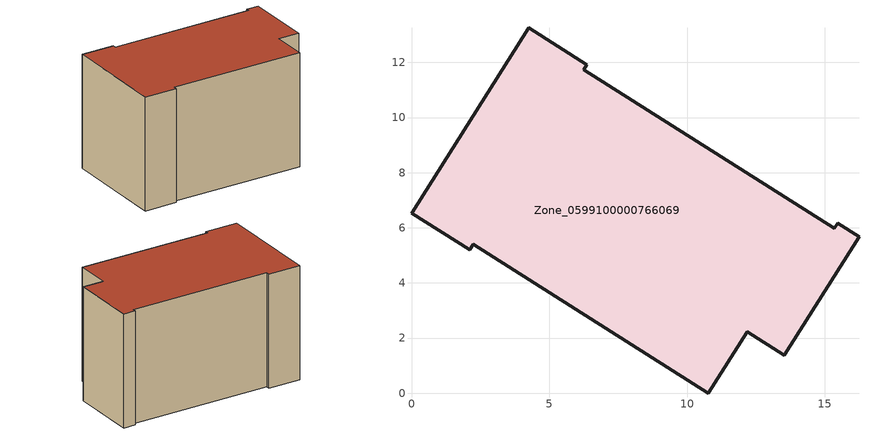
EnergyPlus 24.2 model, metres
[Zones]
Zone_0599100000766069
 floor ground (C_G): 16.23,5.68 13.52,1.38 12.17,2.24 10.76,0 2.24,5.4 2.11,5.2 0,6.53 4.25,13.26 6.37,11.92 6.25,11.74 15.34,5.98 15.46,6.17 z1.56
 wall outside (C_F): 2.11,5.2 2.24,5.4 10.76,0 12.17,2.24 13.52,1.38 16.23,5.68 15.46,6.17 15.34,5.98 6.25,11.74 6.37,11.92 4.25,13.26 0,6.53 2.11,5.2 z1.56:10.14
 roof outside (C_R): 6.37,11.92 4.25,13.26 0,6.53 2.11,5.2 2.24,5.4 10.76,0 12.17,2.24 13.52,1.38 16.23,5.68 15.46,6.17 15.34,5.98 6.25,11.74 z10.14
[BUILDING]
Pand.0599100000766069: North Axis=0; Terrain=City; Loads Convergence Tolerance Value=0.04; Temperature Convergence Tolerance Value=0.4; Solar Distribution=FullExterior; Maximum Number of Warmup Days=25; Minimum Number of Warmup Days=1
[Site:Location]
Rotterdam.The.Hague.AP_ZH_NLD Design_Conditions: Latitude=51.96; Longitude=4.45; Time Zone=1; Elevation=-4.5
[SITE:GROUNDTEMPERATURE:BUILDINGSURFACE]
18, 18, 18, 18, 18, 18, 18, 18, 18, 18, 18, 18
[MATERIAL] Thermal Absorptance=0.9; Solar Absorptance=0.7; Visible Absorptance=0.7
Name | Roughness | Thickness | Conductivity | Density | Specific Heat
G.TI.2006-2014 | MediumSmooth | 0.15 | 0.06 | 540 | 1210
F.TI.2006-2014 | Rough | 0.3 | 0.12 | 1920 | 840
R.TI.2006-2014 | MediumRough | 0.2 | 0.08 | 1500 | 1000
[CONSTRUCTION]
C_G: G.TI.2006-2014
C_F: F.TI.2006-2014
C_R: R.TI.2006-2014
[ZONE]
Zone_0599100000766069: Type=1; Multiplier=1; Ceiling Height=Autocalculate; Volume=Autocalculate; Floor Area=autocalculate; Part of Total Floor Area=Yes
[ZONEINFILTRATION:DESIGNFLOWRATE]
Infil_Zone_0599100000766069: Zone or ZoneList or Space or SpaceList=Zone_0599100000766069; Schedule=AlwaysOn; Design Flow Rate Calculation Method=Flow/Area; Flow Rate per Floor Area=0.0015; Constant Term Coefficient=1; Temperature Term Coefficient=0; Velocity Term Coefficient=0; Velocity Squared Term Coefficient=0
[HVACTEMPLATE:ZONE:IDEALLOADSAIRSYSTEM]
Zone_0599100000766069: Maximum Heating Supply Air Temperature=50; Minimum Cooling Supply Air Temperature=13; Maximum Heating Supply Air Humidity Ratio=0.0156; Minimum Cooling Supply Air Humidity Ratio=0.0077; Heating Limit=NoLimit; Cooling Limit=NoLimit; Dehumidification Control Type=ConstantSensibleHeatRatio; Cooling Sensible Heat Ratio=0.7; Dehumidification Setpoint=60; Humidification Control Type=None; Humidification Setpoint=30; Outdoor Air Method=None; Outdoor Air Flow Rate per Person=0.00944; Outdoor Air Flow Rate per Zone Floor Area=0; Outdoor Air Flow Rate per Zone=0; Demand Controlled Ventilation Type=None; Outdoor Air Economizer Type=NoEconomizer; Heat Recovery Type=None; Sensible Heat Recovery Effectiveness=0.7; Latent Heat Recovery Effectiveness=0.65
[ZONECONTROL:THERMOSTAT]
ThermostatControl_Zone_0599100000766069: Zone or ZoneList=Zone_0599100000766069; Control Type Schedule=DualSetpointControlType; Control 1=Thermostat_Zone_0599100000766069; Temperature Difference Between Cutout And Setpoint=0
[THERMOSTATSETPOINT:DUALSETPOINT]
Thermostat_Zone_0599100000766069: Heating Setpoint Temperature Schedule=HeatingSetpoint_Zone_0599100000766069; Cooling Setpoint Temperature Schedule=CoolingSetpoint_Zone_0599100000766069
[SCHEDULE:COMPACT]
HeatingSetpoint_Zone_0599100000766069: Through: 12/31, For: AllDays, Until: 24:00, 21
CoolingSetpoint_Zone_0599100000766069: Through: 12/31, For: AllDays, Until: 24:00, 24
DualSetpointControlType: Through: 12/31, For: AllDays, Until: 24:00, 4
AlwaysOn: Through: 12/31, For: AllDays, Until: 24:00, 1
